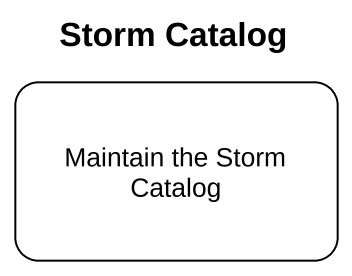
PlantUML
@startuml
title Storm Catalog
hide empty description
state "Maintain the Storm Catalog" as Maintain_the_Storm_Catalog
@enduml
